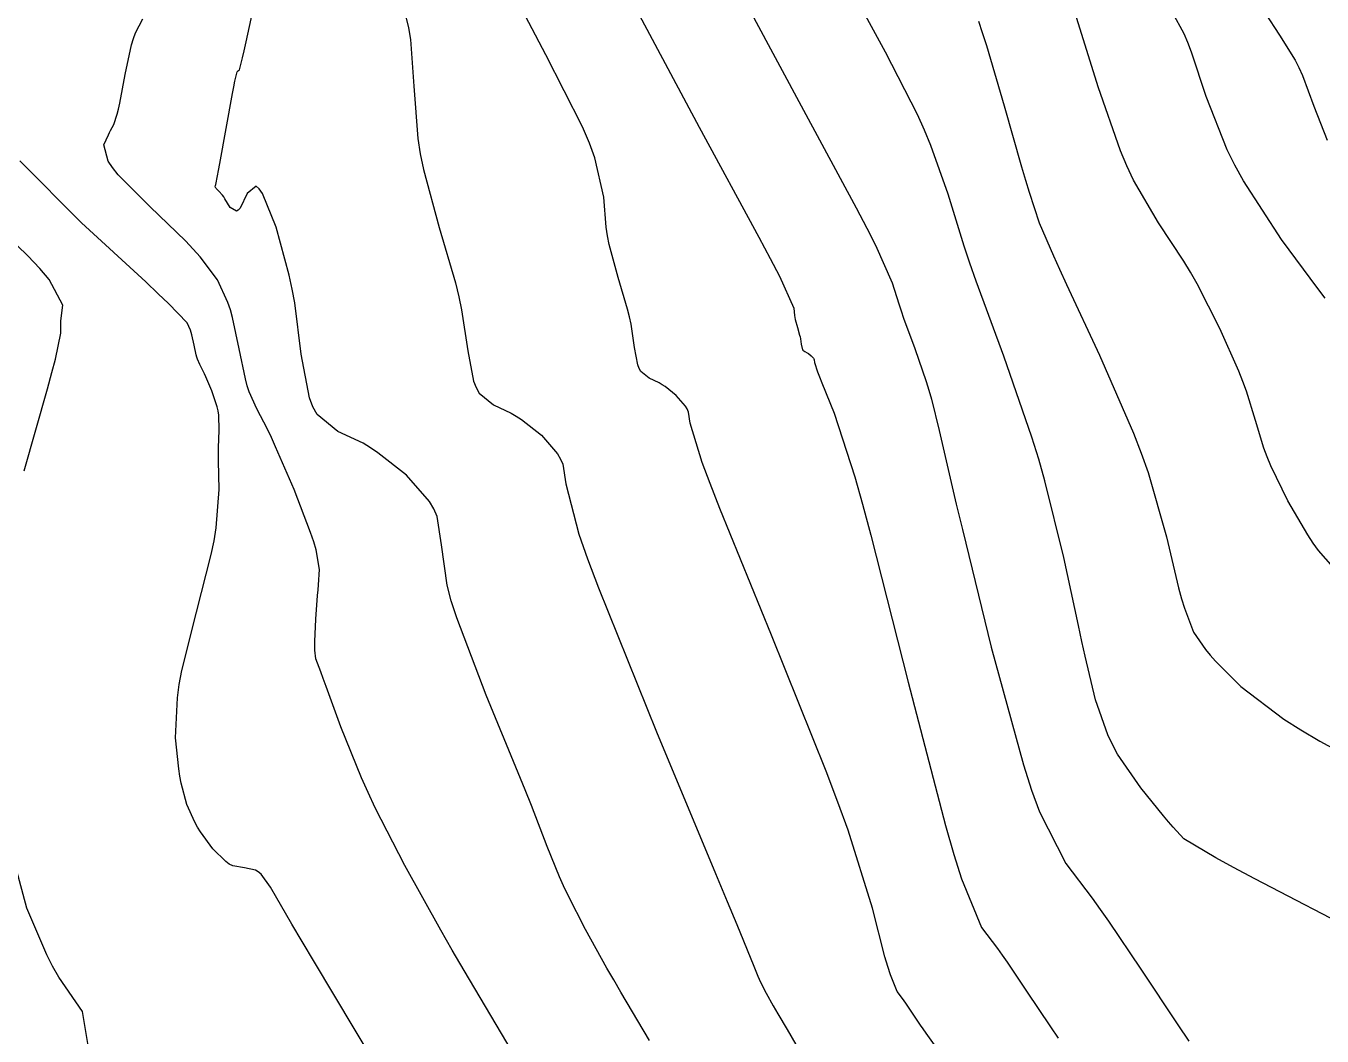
# Model space of a CAD drawing. Header units: metres. Extents: x 837475 to 838479, y 1189012 to 1191015.
# Drawn here: x 837615.7 to 837653.75, y 1190539.65 to 1190569.32 of the extents above; entities that cross this region are included whole.
import ezdxf

# ---------------------------------------------------------------- set-up
doc = ezdxf.new("R2010")
doc.units = ezdxf.units.M
doc.header["$LTSCALE"] = 0.3
doc.layers.add('COTAS 10', color=1, linetype='Continuous')
doc.layers.add('COTAS INT', color=252, linetype='Continuous')

msp = doc.modelspace()

# ---------------------------------------------------------------- linework, layer by layer
at = {"layer": 'COTAS 10'}
for points, elevation in [([(837626.852, 1190569.584), (837626.928, 1190569.262), (837626.989, 1190568.923), (837627.088, 1190567.55), (837627.204, 1190566.008), (837627.275, 1190565.562), (837627.364, 1190565.107), (837627.827, 1190563.398), (837628.306, 1190561.77), (837628.405, 1190561.367), (837628.489, 1190560.985), (837628.671, 1190559.777), (837628.839, 1190558.882), (837628.914, 1190558.697), (837629.001, 1190558.538), (837629.42, 1190558.191), (837629.94, 1190557.95), (837630.091, 1190557.859), (837630.245, 1190557.757), (837630.828, 1190557.297), (837631.304, 1190556.756), (837631.392, 1190556.601), (837631.46, 1190556.446), (837631.545, 1190555.868), (837631.929, 1190554.393), (837632.186, 1190553.672), (837632.508, 1190552.815), (837634.212, 1190548.59), (837635.945, 1190544.425), (837636.284, 1190543.606), (837636.562, 1190542.932), (837637.061, 1190541.706), (837637.179, 1190541.413), (837637.218, 1190541.328), (837637.258, 1190541.241), (837637.427, 1190540.911), (837637.634, 1190540.539), (837637.699, 1190540.426), (837637.767, 1190540.308), (837638.042, 1190539.844), (837638.294, 1190539.411)], 1590), ([(837643.657, 1190569.454), (837643.77, 1190569.122), (837643.892, 1190568.742), (837644.411, 1190566.973), (837644.922, 1190565.18), (837645.039, 1190564.785), (837645.146, 1190564.435), (837645.446, 1190563.535), (837645.858, 1190562.566), (837646.035, 1190562.173), (837646.24, 1190561.724), (837647.21, 1190559.652), (837648.21, 1190557.357), (837648.434, 1190556.768), (837648.636, 1190556.2), (837649.175, 1190554.316), (837649.534, 1190552.822), (837649.623, 1190552.499), (837649.706, 1190552.216), (837649.968, 1190551.52), (837650.321, 1190551.008), (837650.462, 1190550.84), (837650.622, 1190550.661), (837651.357, 1190549.918), (837652.625, 1190548.964), (837653.122, 1190548.652), (837653.681, 1190548.318), (837656.226, 1190546.935)], 1600)]:
    msp.add_lwpolyline(points, dxfattribs=dict(at, elevation=elevation))
at = {"layer": 'COTAS INT'}
for points, elevation in [([(837653.801, 1190576.253), (837653.665, 1190575.827), (837652.889, 1190573.997), (837652.104, 1190572.227), (837651.963, 1190571.84), (837651.854, 1190571.497), (837651.734, 1190570.63), (837651.908, 1190570.035), (837651.984, 1190569.864), (837652.073, 1190569.691), (837652.494, 1190569.043), (837652.953, 1190568.318), (837653.066, 1190568.097), (837653.172, 1190567.867), (837653.504, 1190566.962), (837653.897, 1190565.967)], 1606), ([(837642.463, 1190539.262), (837642.123, 1190539.744), (837642.04, 1190539.863), (837641.962, 1190539.976), (837641.724, 1190540.331), (837641.531, 1190540.62), (837641.481, 1190540.691), (837641.433, 1190540.758), (837641.275, 1190540.967), (837641.073, 1190541.454), (837640.998, 1190541.696), (837640.915, 1190541.984), (837640.544, 1190543.415), (837639.831, 1190545.698), (837639.532, 1190546.525), (837639.189, 1190547.435), (837637.584, 1190551.427), (837636.067, 1190555.144), (837635.779, 1190555.883), (837635.549, 1190556.495), (837635.197, 1190557.653), (837635.149, 1190557.981), (837635.11, 1190558.07), (837635.061, 1190558.157), (837634.79, 1190558.465), (837634.459, 1190558.726), (837634.371, 1190558.784), (837634.286, 1190558.836), (837633.99, 1190558.973), (837633.752, 1190559.17), (837633.703, 1190559.26), (837633.66, 1190559.365), (837633.565, 1190559.874), (837633.461, 1190560.559), (837633.414, 1190560.776), (837633.357, 1190561.005), (837633.085, 1190561.93), (837632.822, 1190562.901), (837632.772, 1190563.159), (837632.731, 1190563.413), (837632.666, 1190564.289), (837632.403, 1190565.444), (837632.238, 1190565.874), (837632.033, 1190566.351), (837630.96, 1190568.469), (837629.862, 1190570.569)], 1592), ([(837634.005, 1190539.524), (837633.164, 1190540.942), (837632.955, 1190541.303), (837632.755, 1190541.65), (837632.122, 1190542.788), (837631.606, 1190543.799), (837631.48, 1190544.066), (837631.363, 1190544.327), (837631.001, 1190545.223), (837630.537, 1190546.427), (837630.355, 1190546.882), (837630.149, 1190547.39), (837629.211, 1190549.663), (837628.345, 1190551.933), (837628.185, 1190552.439), (837628.06, 1190552.892), (837627.893, 1190554.083), (837627.771, 1190554.91), (837627.673, 1190555.133), (837627.548, 1190555.354), (837626.866, 1190556.129), (837626.032, 1190556.787), (837625.811, 1190556.934), (837625.595, 1190557.065), (837624.85, 1190557.41), (837624.25, 1190557.907), (837624.125, 1190558.134), (837624.018, 1190558.399), (837623.778, 1190559.681), (837623.59, 1190561.187), (837623.515, 1190561.593), (837623.43, 1190561.995), (837623.043, 1190563.408), (837622.638, 1190564.402), (837622.542, 1190564.539), (837622.453, 1190564.616), (837622.191, 1190564.397), (837621.984, 1190563.963), (837621.929, 1190563.906), (837621.877, 1190563.875), (837621.697, 1190563.989), (837621.541, 1190564.24), (837621.504, 1190564.295), (837621.468, 1190564.344), (837621.359, 1190564.47), (837621.285, 1190564.544), (837621.272, 1190564.561), (837621.262, 1190564.575), (837621.253, 1190564.613), (837621.263, 1190564.636), (837621.265, 1190564.641), (837621.268, 1190564.646), (837621.275, 1190564.66), (837621.325, 1190564.918), (837621.354, 1190565.077), (837621.389, 1190565.274), (837621.573, 1190566.302), (837621.76, 1190567.333), (837621.798, 1190567.533), (837621.831, 1190567.695), (837621.897, 1190567.97), (837621.924, 1190567.999), (837621.931, 1190568.006), (837621.939, 1190568.013), (837621.967, 1190568.033), (837622.059, 1190568.378), (837622.107, 1190568.589), (837622.166, 1190568.851), (837622.459, 1190570.212)], 1588), ([(837654.976, 1190542.609), (837651.772, 1190544.275), (837651.143, 1190544.61), (837650.625, 1190544.89), (837649.689, 1190545.444), (837649.37, 1190545.793), (837649.241, 1190545.944), (837649.095, 1190546.119), (837648.424, 1190546.945), (837647.742, 1190547.938), (837647.59, 1190548.217), (837647.454, 1190548.499), (837647.093, 1190549.533), (837646.795, 1190550.809), (837646.698, 1190551.244), (837646.594, 1190551.714), (837646.168, 1190553.704), (837645.612, 1190555.962), (837645.427, 1190556.601), (837645.229, 1190557.245), (837644.401, 1190559.623), (837643.594, 1190561.822), (837643.408, 1190562.354), (837643.239, 1190562.853), (837642.768, 1190564.376), (837642.265, 1190565.81), (837642.076, 1190566.253), (837641.866, 1190566.715), (837640.927, 1190568.55), (837640.052, 1190570.175)], 1598), ([(837653.84, 1190561.328), (837653.618, 1190561.609), (837652.552, 1190563.048), (837651.438, 1190564.768), (837651.186, 1190565.227), (837650.959, 1190565.678), (837650.34, 1190567.245), (837649.91, 1190568.546), (837649.801, 1190568.831), (837649.696, 1190569.082), (837649.355, 1190569.713)], 1604), ([(837629.969, 1190539.203), (837628.56, 1190541.577), (837628.21, 1190542.181), (837627.877, 1190542.761), (837626.817, 1190544.665), (837625.953, 1190546.357), (837625.743, 1190546.803), (837625.547, 1190547.24), (837624.942, 1190548.74), (837624.513, 1190549.922), (837624.426, 1190550.158), (837624.354, 1190550.354), (837624.21, 1190550.736), (837624.179, 1190550.989), (837624.178, 1190551.105), (837624.179, 1190551.24), (837624.213, 1190551.893), (837624.261, 1190552.592), (837624.273, 1190552.756), (837624.284, 1190552.908), (837624.316, 1190553.352), (837624.218, 1190553.932), (837624.147, 1190554.17), (837624.056, 1190554.441), (837623.568, 1190555.701), (837623.027, 1190556.963), (837622.903, 1190557.237), (837622.79, 1190557.477), (837622.476, 1190558.07), (837622.25, 1190558.569), (837622.193, 1190558.751), (837622.139, 1190558.951), (837621.962, 1190559.832), (837621.766, 1190560.753), (837621.699, 1190560.979), (837621.626, 1190561.192), (837621.32, 1190561.858), (837620.809, 1190562.541), (837620.607, 1190562.766), (837620.38, 1190563.006), (837619.345, 1190564.003), (837618.404, 1190564.95), (837618.237, 1190565.159), (837618.11, 1190565.345), (837617.989, 1190565.827), (837618.121, 1190566.12), (837618.153, 1190566.188), (837618.183, 1190566.249), (837618.277, 1190566.424), (837618.377, 1190566.732), (837618.412, 1190566.878), (837618.45, 1190567.05), (837618.611, 1190567.892), (837618.801, 1190568.76), (837618.856, 1190568.949), (837618.913, 1190569.115), (837619.131, 1190569.528)], 1586), ([(837633.696, 1190569.64), (837635.465, 1190566.343), (837637.215, 1190563.118), (837637.548, 1190562.486), (837637.817, 1190561.966), (837638.243, 1190561.027), (837638.259, 1190560.817), (837638.269, 1190560.757), (837638.281, 1190560.695), (837638.344, 1190560.462), (837638.409, 1190560.241), (837638.422, 1190560.186), (837638.434, 1190560.134), (837638.459, 1190559.97), (837638.481, 1190559.848), (837638.492, 1190559.823), (837638.503, 1190559.801), (837638.56, 1190559.754), (837638.631, 1190559.721), (837638.652, 1190559.709), (837638.673, 1190559.695), (837638.752, 1190559.632), (837638.817, 1190559.559), (837638.829, 1190559.538), (837638.838, 1190559.516), (837638.85, 1190559.438), (837638.934, 1190559.16), (837638.989, 1190559.014), (837639.058, 1190558.837), (837639.421, 1190557.946), (837640.031, 1190556.073), (837640.255, 1190555.277), (837640.503, 1190554.36), (837641.599, 1190550.045), (837642.691, 1190545.838), (837642.937, 1190544.988), (837643.158, 1190544.276), (837643.75, 1190542.844), (837644.216, 1190542.229), (837644.357, 1190542.032), (837644.503, 1190541.824), (837645.072, 1190540.974), (837645.773, 1190539.929), (837646.001, 1190539.597)], 1594), ([(837636.997, 1190569.684), (837638.528, 1190566.842), (837640.074, 1190563.976), (837640.382, 1190563.384), (837640.637, 1190562.878), (837641.125, 1190561.779), (837641.317, 1190561.16), (837641.386, 1190560.957), (837641.461, 1190560.741), (837641.789, 1190559.847), (837642.126, 1190558.88), (837642.206, 1190558.618), (837642.282, 1190558.358), (837642.507, 1190557.44), (837642.857, 1190555.915), (837643.009, 1190555.273), (837643.187, 1190554.535), (837644.03, 1190551.076), (837644.977, 1190547.618), (837645.219, 1190546.881), (837645.453, 1190546.24), (837646.226, 1190544.721), (837646.999, 1190543.701), (837647.232, 1190543.374), (837647.475, 1190543.028), (837648.421, 1190541.618), (837649.507, 1190539.99), (837649.837, 1190539.506)], 1596), ([(837654.219, 1190553.257), (837653.644, 1190553.913), (837653.484, 1190554.133), (837653.324, 1190554.371), (837652.743, 1190555.369), (837652.243, 1190556.405), (837652.133, 1190556.666), (837652.036, 1190556.917), (837651.789, 1190557.731), (837651.529, 1190558.596), (837651.423, 1190558.879), (837651.303, 1190559.181), (837650.748, 1190560.431), (837650.077, 1190561.741), (837649.883, 1190562.083), (837649.687, 1190562.414), (837648.948, 1190563.533), (837648.213, 1190564.789), (837648.019, 1190565.207), (837647.829, 1190565.655), (837647.176, 1190567.528), (837646.648, 1190569.225), (837646.536, 1190569.564)], 1602), ([(837625.932, 1190538.882), (837624.166, 1190541.825), (837623.806, 1190542.428), (837623.503, 1190542.94), (837622.875, 1190544.023), (837622.599, 1190544.405), (837622.517, 1190544.474), (837622.434, 1190544.528), (837622.115, 1190544.591), (837621.769, 1190544.654), (837621.669, 1190544.707), (837621.567, 1190544.777), (837621.181, 1190545.158), (837620.822, 1190545.651), (837620.737, 1190545.791), (837620.658, 1190545.932), (837620.424, 1190546.454), (837620.255, 1190547.077), (837620.217, 1190547.283), (837620.183, 1190547.503), (837620.091, 1190548.415), (837620.144, 1190549.591), (837620.201, 1190549.977), (837620.277, 1190550.39), (837620.705, 1190552.099), (837621.14, 1190553.796), (837621.221, 1190554.201), (837621.284, 1190554.577), (837621.367, 1190555.704), (837621.35, 1190556.546), (837621.349, 1190556.743), (837621.35, 1190556.925), (837621.37, 1190557.451), (837621.357, 1190557.887), (837621.337, 1190558.011), (837621.311, 1190558.137), (837621.157, 1190558.606), (837620.982, 1190559.015), (837620.942, 1190559.104), (837620.905, 1190559.182), (837620.803, 1190559.374), (837620.73, 1190559.536), (837620.711, 1190559.595), (837620.694, 1190559.66), (837620.636, 1190559.946), (837620.573, 1190560.244), (837620.551, 1190560.318), (837620.527, 1190560.387), (837620.428, 1190560.603), (837619.886, 1190561.167), (837619.583, 1190561.456), (837619.214, 1190561.803), (837617.33, 1190563.535), (837615.522, 1190565.355)], 1584), ([(837615.647, 1190556.253), (837616.332, 1190558.658), (837616.462, 1190559.137), (837616.565, 1190559.534), (837616.721, 1190560.294), (837616.721, 1190560.561), (837616.727, 1190560.648), (837616.735, 1190560.74), (837616.784, 1190561.122), (837616.382, 1190561.871), (837616.106, 1190562.196), (837615.758, 1190562.572), (837613.905, 1190564.352)], 1582), ([(837614.241, 1190533.114), (837615.812, 1190535.493), (837617.235, 1190538.026), (837617.443, 1190538.586), (837617.571, 1190539.085), (837617.36, 1190540.376), (837616.663, 1190541.385), (837616.483, 1190541.705), (837616.309, 1190542.044), (837615.729, 1190543.415), (837615.256, 1190545.163)], 1582)]:
    msp.add_lwpolyline(points, dxfattribs=dict(at, elevation=elevation))

doc.saveas('drawing.dxf')
